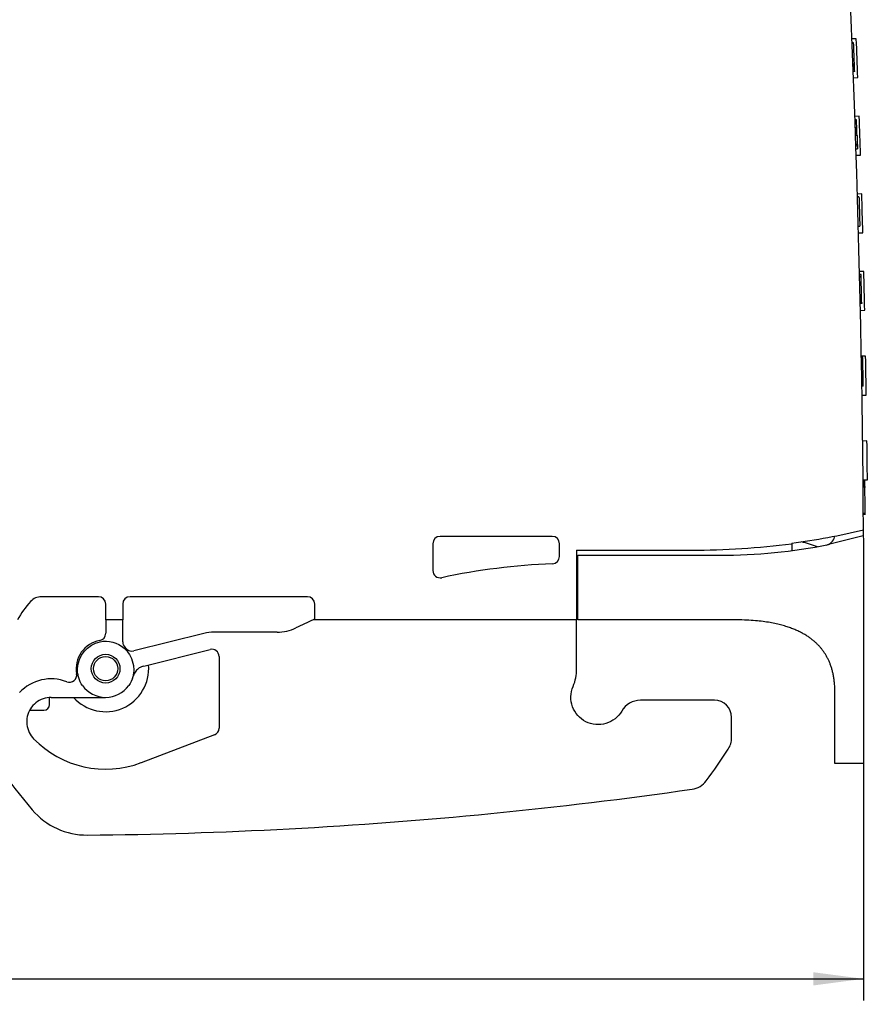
# Model space of a CAD drawing. Header units: millimetres. Extents: x 0 to 594, y 0 to 420.
# Drawn here: x 436.7 to 495.7, y 214.1 to 282.4 of the extents above; entities that cross this region are included whole.
import ezdxf

# ---------------------------------------------------------------- set-up
doc = ezdxf.new("R2010")
doc.units = ezdxf.units.MM
doc.layers.add('1', color=7, linetype='Continuous')
doc.layers.add('106', color=7, linetype='Continuous')
doc.styles.add('latin_extended', font='simplex.shx')
doc.dimstyles.get("Standard").update_dxf_attribs({"dimtxt": 0.18, "dimasz": 0.18, "dimexe": 0.18, "dimexo": 0.0625, "dimgap": 0.09, "dimtad": 0, "dimtih": 1, "dimtoh": 1, "dimdec": 4, "dimzin": 0, "dimdsep": 46, "dimtxsty": 'Standard', "dimcen": 0.09, "dimadec": 0, "dimazin": 0, "dimtfac": 1, "dimtdec": 4, "dimtofl": 0, "dimtmove": 0, "dimatfit": 3, "dimfxl": 1, "dimtolj": 1, "dimtzin": 0, "dimarcsym": 0})

# ---------------------------------------------------------------- blocks, each defined once
blk = doc.blocks.new('_U2')
at = {"layer": '106', "color": 7, "lineweight": 13}
for p, q in [((366.459143, 346.084634), (366.459143, 214.1006)), ((495.44635, 230.600994), (495.44635, 214.1006)), ((366.459143, 215.6006), (495.44635, 215.6006))]:
    blk.add_line(p, q, dxfattribs=at)
at = {"layer": '106', "color": 7, "lineweight": 25}
for points in [[(366.459143, 215.6006), (369.959142, 216.061384), (369.959145, 215.139817)], [(495.44635, 215.6006), (491.946352, 215.139817), (491.946349, 216.061384)]]:
    blk.add_solid(points, dxfattribs=at)
at = {"layer": '106', "color": 7, "linetype": 'Continuous', "lineweight": 18, "insert": (428.259036, 216.329153), "char_height": 3.5, "attachment_point": 7, "line_spacing_factor": 0.963855, "style": 'latin_extended'}
blk.add_mtext('\\W0.6152;129', dxfattribs=at)

msp = doc.modelspace()

# ---------------------------------------------------------------- linework, layer by layer
at = {"layer": '1', "color": 7, "linetype": 'Continuous', "lineweight": 13}
for p, q in [((494.94, 281.063), (494.641, 281.051)), ((494.752, 280.775), (494.652, 280.769)), ((494.802, 279.511), (494.702, 279.505)), ((494.81, 279.306), (494.71, 279.3)), ((494.83, 278.776), (494.73, 278.77)), ((494.746, 278.35), (495.046, 278.362)), ((495.145, 275.661), (494.845, 275.651)), ((494.953, 275.413), (494.853, 275.407)), ((494.877, 274.717), (494.877, 274.717)), ((494.882, 274.575), (494.882, 274.575)), ((494.991, 274.315), (494.891, 274.309)), ((495.011, 273.716), (494.911, 273.71)), ((495.013, 273.658), (494.913, 273.651)), ((494.921, 273.394), (495.022, 273.4)), ((494.936, 272.95), (495.236, 272.96)), ((495.319, 270.26), (495.019, 270.251)), ((495.125, 270.053), (495.025, 270.047)), ((495.083, 268.01), (495.184, 268.016)), ((495.096, 267.55), (495.396, 267.559)), ((495.465, 264.858), (495.165, 264.851)), ((495.27, 264.648), (495.17, 264.642)), ((495.274, 264.507), (495.174, 264.5)), ((495.274, 264.468), (495.174, 264.462)), ((495.316, 262.681), (495.215, 262.674)), ((495.317, 262.636), (495.216, 262.63)), ((495.227, 262.15), (495.527, 262.157)), ((495.591, 258.956), (495.291, 258.951)), ((495.392, 258.868), (495.292, 258.862)), ((495.392, 258.866), (495.292, 258.86)), ((495.392, 258.868), (495.392, 258.866)), ((495.392, 258.866), (495.393, 258.866)), ((495.408, 257.989), (495.408, 257.989)), ((495.408, 257.988), (495.408, 257.988)), ((495.411, 257.847), (495.411, 257.847)), ((495.427, 256.864), (495.327, 256.858)), ((495.337, 256.251), (495.637, 256.255)), ((495.682, 253.054), (495.382, 253.051)), ((495.412, 250.351), (495.712, 250.353)), ((495.512, 250.293), (495.412, 250.293)), ((495.588, 249.846), (495.416, 249.846)), ((495.532, 247.993), (495.432, 247.993)), ((495.432, 247.96), (495.59, 247.96)), ((495.524, 248.105), (495.588, 248.105)), ((465.449, 245.901), (465.449, 244.033)), ((473.759, 246.411), (465.959, 246.411)), ((474.269, 245.009), (474.269, 245.901)), ((490.445, 245.938), (490.445, 245.897)), ((490.445, 245.897), (490.447, 245.422)), ((495.429, 246.45), (493.003, 245.838)), ((493.416, 246.363), (493.416, 246.424)), ((475.459, 245.451), (475.459, 240.601)), ((475.459, 245.451), (483.459, 245.451)), ((475.546, 240.601), (475.546, 245.101)), ((475.546, 245.101), (485.446, 245.101)), ((475.546, 243.344), (475.459, 243.346)), ((442.159, 242.211), (438.187, 242.211)), ((456.714, 242.211), (444.359, 242.211)), ((442.669, 240.601), (442.669, 241.701)), ((443.849, 241.701), (443.849, 240.601)), ((457.224, 240.651), (457.224, 241.701)), ((442.669, 240.601), (442.669, 239.662)), ((443.849, 240.601), (442.669, 240.601)), ((443.849, 239.061), (443.849, 240.601)), ((475.459, 240.601), (457.113, 240.601)), ((475.459, 237.14), (475.459, 240.601)), ((486.446, 240.601), (475.546, 240.601)), ((454.603, 239.74), (450.219, 239.74)), ((449.495, 239.652), (444.616, 238.435)), ((445.312, 237.382), (449.938, 238.536)), ((450.559, 238.051), (450.559, 233.051)), ((438.759, 234.701), (438.759, 235.185)), ((438.864, 235.201), (442.659, 235.201)), ((485.059, 235.001), (479.904, 235.001)), ((493.446, 230.601), (493.446, 235.601)), ((437.383, 234.301), (438.359, 234.301)), ((486.259, 232.399), (486.259, 233.801)), ((450.236, 232.583), (445.136, 230.653)), ((495.446, 230.601), (493.446, 230.601))]:
    msp.add_line(p, q, dxfattribs=at)
for radius in [1.001, 0.844]:
    msp.add_circle((442.659, 237.201), radius, dxfattribs=at)
for centre, radius, start, end in [((-504.541, 240.601), 1000, 0.358812, 6.873666), ((-504.541, 240.601), 1000.3, 2.163417, 2.31826), ((-504.541, 240.605), 1000, 2.21761, 2.229374), ((-504.541, 240.599), 1000.1, 2.218075, 2.229838), ((-504.541, 240.605), 1000, 2.187245, 2.21761), ((-504.541, 240.599), 1000.1, 2.187713, 2.218075), ((-504.541, 240.605), 1000, 1.931456, 1.994418), ((-504.541, 240.599), 1000.1, 1.93195, 1.994906), ((-504.541, 240.601), 1000.3, 1.853833, 2.008638), ((-504.541, 240.601), 1000.3, 1.544302, 1.699075), ((-504.541, 240.599), 1000.1, 1.369793, 1.377904), ((-504.541, 240.599), 1000.1, 1.367567, 1.369793), ((-504.541, 240.601), 1000.3, 1.234816, 1.389563), ((-504.541, 240.599), 1000.1, 0.931883, 1.046577), ((-504.541, 240.601), 1000.3, 0.896715, 1.051437), ((-504.541, 240.601), 1000.3, 0.558642, 0.713351), ((-504.541, 240.599), 1000.1, 0.529788, 0.558724), ((483.959, 294.907), 49.397, 277.5446, 283.43913), ((465.959, 245.901), 0.51, 90, 180), ((473.759, 245.901), 0.51, 0, 90), ((483.459, 300.301), 54.85, 270, 277.31724), ((485.446, 225.505), 21.3, 71.41326, 74.52699), ((492.729, 246.497), 0.7, 280.93237, 348.91915), ((485.446, 284.201), 39.1, 270, 281.14385), ((475.459, 199.741), 44.79, 92.15068, 102.10554), ((473.759, 245.009), 0.51, 272.15068, 0), ((465.959, 244.033), 0.51, 180, 282.10553), ((442.659, 237.201), 7.01, 138.18968, 150.98663), ((438.187, 241.201), 1.01, 90, 138.18968), ((442.159, 241.701), 0.51, 0, 90), ((444.359, 241.701), 0.51, 90, 180), ((456.714, 241.701), 0.51, 0, 90), ((467.959, 253.351), 40, 198.58735, 220.51642), ((475.459, 199.741), 44.79, 114.18052, 115.86942), ((475.459, 199.741), 44.79, 114.02406, 114.18052), ((450.219, 236.751), 2.99, 90, 104), ((454.603, 242.751), 3.01, 270, 295.86942), ((442.599, 237.201), 1.99, 100.13686, 190.13708), ((442.159, 239.662), 0.51, 280.13686, 0), ((444.359, 239.061), 0.51, 180, 227.57666), ((442.659, 237.201), 2.01, 43.33352, 47.57666), ((444.492, 238.93), 0.51, 223.33352, 284), ((450.059, 238.051), 0.5, 360, 104), ((442.659, 237.201), 3, 221.81385, 5.07326), ((438.864, 233.501), 2.99, 68.65817, 137.22686), ((440.138, 236.761), 0.51, 248.65817, 10.13708), ((442.659, 237.201), 2, 339.98078, 344.7586), ((442.659, 237.201), 2, 216.2097, 323.7903), ((485.059, 233.801), 1.2, 0, 90), ((438.359, 234.701), 0.4, 270, 0), ((450.059, 233.051), 0.5, 290.72304, 0), ((442.659, 237.201), 7, 224.27582, 290.72304), ((484.759, 232.399), 1.5, 327.03057, 0), ((452.459, 253.351), 40, 323.21078, 327.03057), ((483.292, 230.294), 1.5, 278.18493, 323.21078), ((441.351, 230.612), 5, 220.51642, 270.49761)]:
    msp.add_arc(centre, radius, start, end, dxfattribs=at)
msp.add_ellipse((-492.51, 241.074), major_axis=(39.224, -993.287), ratio=0.993962, start_param=1.570242, end_param=1.571515, dxfattribs=at)
for points, knots in [([(494.99, 274.327), (494.992, 274.29), (494.993, 274.252), (494.995, 274.191), (494.996, 274.168), (494.997, 274.122), (494.998, 274.099), (495, 274.03), (495.002, 273.985), (495.004, 273.916), (495.005, 273.894), (495.006, 273.86), (495.006, 273.849), (495.007, 273.826), (495.008, 273.815), (495.009, 273.782), (495.009, 273.761), (495.01, 273.73), (495.011, 273.72), (495.011, 273.7), (495.012, 273.69), (495.013, 273.662), (495.013, 273.644), (495.014, 273.62), (495.014, 273.612), (495.015, 273.598), (495.015, 273.591), (495.015, 273.579), (495.016, 273.573), (495.016, 273.564), (495.016, 273.56), (495.016, 273.549), (495.017, 273.545), (495.017, 273.542), (495.017, 273.541), (495.017, 273.541), (495.017, 273.541), (495.017, 273.542), (495.017, 273.544), (495.016, 273.551), (495.016, 273.554), (495.016, 273.561), (495.016, 273.566), (495.015, 273.58), (495.015, 273.592), (495.014, 273.614), (495.014, 273.621), (495.013, 273.638), (495.013, 273.655), (495.012, 273.675), (495.012, 273.695), (495.011, 273.705), (495.011, 273.715)], [0, 0, 0, 0, 0.085397, 0.085397, 0.136243, 0.136243, 0.18709, 0.18709, 0.288783, 0.288783, 0.33963, 0.33963, 0.365053, 0.365053, 0.390476, 0.390476, 0.441323, 0.441323, 0.466746, 0.466746, 0.492169, 0.492169, 0.543016, 0.543016, 0.568439, 0.568439, 0.593862, 0.593862, 0.619286, 0.619286, 0.644709, 0.644709, 0.695555, 0.695555, 0.720979, 0.720979, 0.746402, 0.746402, 0.797249, 0.797249, 0.822672, 0.822672, 0.848095, 0.848095, 0.898942, 0.898942, 0.924365, 0.924365, 0.949788, 0.975212, 0.975212, 1, 1, 1, 1]), ([(495.013, 273.658), (495.012, 273.667), (495.012, 273.677), (495.012, 273.692), (495.012, 273.697), (495.011, 273.706), (495.011, 273.711), (495.011, 273.716)], [0, 0, 0, 0, 0.5, 0.5, 0.75, 0.75, 1, 1, 1, 1]), ([(495.013, 273.658), (495.014, 273.631), (495.015, 273.606), (495.016, 273.57), (495.016, 273.558), (495.017, 273.536), (495.017, 273.525), (495.018, 273.506), (495.018, 273.496), (495.019, 273.479), (495.019, 273.471), (495.019, 273.456), (495.02, 273.449), (495.02, 273.437), (495.02, 273.432), (495.021, 273.422), (495.021, 273.418), (495.021, 273.411), (495.021, 273.409), (495.021, 273.405), (495.021, 273.404), (495.021, 273.402), (495.021, 273.402), (495.021, 273.401), (495.021, 273.401), (495.021, 273.4), (495.021, 273.4), (495.021, 273.4)], [0, 0, 0, 0, 0.158003, 0.158003, 0.237004, 0.237004, 0.316006, 0.316006, 0.395007, 0.395007, 0.474009, 0.474009, 0.55301, 0.55301, 0.632012, 0.632012, 0.711013, 0.711013, 0.790015, 0.790015, 0.869016, 0.869016, 0.908517, 0.908517, 0.948018, 0.948018, 1, 1, 1, 1]), ([(495.125, 270.053), (495.125, 270.053), (495.126, 270.053), (495.126, 270.05), (495.126, 270.048), (495.126, 270.043), (495.126, 270.04), (495.126, 270.029), (495.127, 270.019), (495.127, 269.999), (495.127, 269.992), (495.128, 269.976), (495.128, 269.967), (495.129, 269.94), (495.129, 269.92), (495.13, 269.887), (495.131, 269.875), (495.131, 269.852), (495.132, 269.84), (495.133, 269.802), (495.134, 269.776), (495.135, 269.721), (495.136, 269.694), (495.138, 269.638), (495.138, 269.61), (495.14, 269.553), (495.141, 269.525), (495.143, 269.439), (495.145, 269.382), (495.148, 269.267), (495.15, 269.209), (495.155, 269.037), (495.158, 268.921), (495.162, 268.778), (495.163, 268.749), (495.165, 268.692), (495.165, 268.664), (495.168, 268.578), (495.169, 268.521), (495.171, 268.451), (495.172, 268.437), (495.173, 268.409), (495.173, 268.395), (495.174, 268.354), (495.175, 268.327), (495.176, 268.288), (495.176, 268.275), (495.177, 268.249), (495.177, 268.237), (495.178, 268.2), (495.179, 268.177), (495.18, 268.146), (495.18, 268.136), (495.181, 268.118), (495.181, 268.109), (495.182, 268.085), (495.182, 268.071), (495.182, 268.054), (495.183, 268.049), (495.183, 268.04), (495.183, 268.036), (495.183, 268.026), (495.183, 268.021), (495.183, 268.017), (495.183, 268.016), (495.183, 268.016), (495.183, 268.016), (495.183, 268.016)], [0, 0, 0, 0, 0.019493, 0.019493, 0.036069, 0.036069, 0.052645, 0.052645, 0.085797, 0.085797, 0.102373, 0.102373, 0.118949, 0.118949, 0.1521, 0.1521, 0.168676, 0.168676, 0.185252, 0.185252, 0.218404, 0.218404, 0.251556, 0.251556, 0.284708, 0.284708, 0.31786, 0.31786, 0.384164, 0.384164, 0.450467, 0.450467, 0.583075, 0.583075, 0.616227, 0.616227, 0.649379, 0.649379, 0.715682, 0.715682, 0.732258, 0.732258, 0.748834, 0.748834, 0.781986, 0.781986, 0.798562, 0.798562, 0.815138, 0.815138, 0.84829, 0.84829, 0.864866, 0.864866, 0.881442, 0.881442, 0.914594, 0.914594, 0.93117, 0.93117, 0.947746, 0.947746, 0.980897, 0.980897, 0.997473, 0.997473, 1, 1, 1, 1]), ([(495.147, 269.309), (495.147, 269.309), (495.147, 269.309), (495.147, 269.307), (495.147, 269.303), (495.148, 269.293), (495.148, 269.289), (495.148, 269.28), (495.148, 269.274), (495.149, 269.257), (495.149, 269.242), (495.15, 269.217), (495.15, 269.208), (495.151, 269.19), (495.151, 269.18), (495.152, 269.15), (495.152, 269.128), (495.154, 269.08), (495.154, 269.055), (495.155, 269.029)], [0, 0, 0, 0, 0.058384, 0.058384, 0.21532, 0.21532, 0.293788, 0.293788, 0.372256, 0.372256, 0.529192, 0.529192, 0.60766, 0.60766, 0.686128, 0.686128, 0.843064, 0.843064, 1, 1, 1, 1]), ([(495.316, 262.681), (495.312, 262.83), (495.309, 262.978), (495.304, 263.202), (495.302, 263.277), (495.299, 263.426), (495.297, 263.5), (495.295, 263.612), (495.294, 263.649), (495.292, 263.724), (495.291, 263.761), (495.288, 263.873), (495.287, 263.947), (495.283, 264.096), (495.282, 264.171), (495.279, 264.282), (495.278, 264.319), (495.277, 264.375), (495.276, 264.394), (495.276, 264.422), (495.275, 264.431), (495.275, 264.449), (495.275, 264.459), (495.274, 264.468)], [0, 0, 0, 0, 0.25, 0.25, 0.375, 0.375, 0.5, 0.5, 0.5625, 0.5625, 0.625, 0.625, 0.75, 0.75, 0.875, 0.875, 0.9375, 0.9375, 0.96875, 0.96875, 0.984375, 0.984375, 1, 1, 1, 1]), ([(495.316, 262.681), (495.316, 262.673), (495.316, 262.666), (495.316, 262.655), (495.316, 262.651), (495.316, 262.644), (495.316, 262.64), (495.317, 262.636)], [0, 0, 0, 0, 0.5, 0.5, 0.75, 0.75, 1, 1, 1, 1]), ([(495.512, 250.293), (495.516, 249.909), (495.521, 249.334), (495.527, 248.663), (495.529, 248.351), (495.53, 248.22), (495.531, 248.184), (495.531, 248.16), (495.531, 248.148), (495.531, 248.124), (495.531, 248.112), (495.531, 248.088), (495.531, 248.076), (495.532, 248.04), (495.532, 248.016), (495.532, 247.993)], [0, 0, 0, 0, 0.5, 0.75, 0.875, 0.90625, 0.921875, 0.921875, 0.9375, 0.9375, 0.953125, 0.953125, 0.96875, 0.96875, 1, 1, 1, 1]), ([(495.519, 249.577), (495.519, 249.57), (495.519, 249.546), (495.52, 249.516), (495.52, 249.48), (495.52, 249.467), (495.52, 249.441), (495.52, 249.427), (495.52, 249.413)], [0, 0, 0, 0, 0.180328, 0.590164, 0.590164, 0.795082, 0.795082, 1, 1, 1, 1]), ([(495.531, 248.187), (495.531, 248.156), (495.531, 248.128), (495.531, 248.096), (495.531, 248.09), (495.531, 248.078), (495.531, 248.072), (495.532, 248.056), (495.532, 248.035), (495.532, 248.019), (495.532, 248.004), (495.532, 247.997), (495.532, 247.98), (495.532, 247.972), (495.532, 247.965), (495.532, 247.963), (495.532, 247.961), (495.532, 247.96), (495.532, 247.96)], [0, 0, 0, 0, 0.200762, 0.200762, 0.250952, 0.250952, 0.301143, 0.301143, 0.401524, 0.501905, 0.501905, 0.602286, 0.602286, 0.803048, 0.803048, 0.903429, 0.903429, 1, 1, 1, 1]), ([(495.429, 246.45), (495.438, 244.941), (495.449, 241.691), (495.445, 236.408), (495.447, 232.634), (495.446, 230.601)], [0, 0, 0, 0, 0.285532, 0.615204, 1, 1, 1, 1]), ([(444.058, 238.517), (444.19, 238.381), (444.303, 238.224), (444.492, 237.86), (444.562, 237.644), (444.605, 237.351), (444.612, 237.276), (444.614, 237.201)], [0, 0, 0, 0, 0.390088, 0.390088, 0.846458, 0.846458, 1, 1, 1, 1]), ([(444.614, 237.201), (444.62, 237.008), (444.598, 236.812), (444.492, 236.411), (444.398, 236.203), (444.273, 236.019)], [0, 0, 0, 0, 0.463629, 0.463629, 1, 1, 1, 1]), ([(445.312, 237.382), (445.203, 237.355), (445.098, 237.309), (444.911, 237.186), (444.827, 237.108), (444.691, 236.93), (444.637, 236.828), (444.598, 236.706), (444.593, 236.69), (444.589, 236.675)], [0, 0, 0, 0, 0.318125, 0.318125, 0.636244, 0.636244, 0.954455, 0.954455, 1, 1, 1, 1]), ([(441.045, 236.019), (440.935, 236.182), (440.848, 236.364), (440.761, 236.649), (440.739, 236.748), (440.724, 236.847)], [0, 0, 0, 0, 0.66472, 0.66472, 1, 1, 1, 1]), ([(438.864, 235.201), (438.674, 235.201), (438.482, 235.168), (438.123, 235.042), (437.952, 234.947), (437.655, 234.71), (437.525, 234.565), (437.323, 234.243), (437.249, 234.062), (437.164, 233.691), (437.154, 233.495), (437.197, 233.117), (437.252, 232.929), (437.414, 232.595), (437.521, 232.443), (437.647, 232.314)], [0, 0, 0, 0, 0.143625, 0.143625, 0.287247, 0.287247, 0.430934, 0.430934, 0.574808, 0.574808, 0.718944, 0.718944, 0.863331, 0.863331, 1, 1, 1, 1])]:
    msp.add_open_spline(points, degree=3, knots=knots, dxfattribs=at)
for points in [[(495.427, 246.861), (495.427, 246.724), (495.428, 246.587), (495.429, 246.45)], [(493.446, 235.601), (493.446, 235.715), (493.441, 235.936), (493.418, 236.243), (493.382, 236.529), (493.335, 236.796), (493.276, 237.046), (493.208, 237.282), (493.131, 237.505), (493.044, 237.716), (492.948, 237.916), (492.844, 238.108), (492.73, 238.291), (492.607, 238.467), (492.474, 238.636), (492.331, 238.798), (492.176, 238.956), (492.009, 239.108), (491.829, 239.255), (491.633, 239.397), (491.421, 239.535), (491.191, 239.669), (490.94, 239.797), (490.665, 239.92), (490.365, 240.037), (490.035, 240.148), (489.671, 240.251), (489.269, 240.345), (488.824, 240.429), (488.328, 240.499), (487.775, 240.555), (487.157, 240.591), (486.692, 240.601), (486.446, 240.601)], [(440.704, 237.201), (440.733, 238.088), (441.406, 238.898), (442.277, 239.073)], [(442.277, 239.077), (442.839, 239.19), (443.487, 239.041), (443.959, 238.619)], [(443.959, 238.619), (443.994, 238.587), (444.028, 238.554), (444.061, 238.52)], [(440.722, 236.865), (440.706, 236.976), (440.7, 237.088), (440.704, 237.201)], [(475.214, 235.952), (475.396, 236.375), (475.459, 236.786), (475.459, 237.14)], [(478.605, 234.251), (478.365, 233.836), (477.559, 233.199), (476.019, 233.334), (474.996, 234.487), (475.025, 235.513), (475.214, 235.952)], [(479.904, 235.001), (479.379, 235.001), (478.866, 234.703), (478.605, 234.251)], [(441.395, 225.612), (446.08, 225.653), (455.455, 225.944), (469.504, 227.009), (478.846, 228.139), (483.505, 228.809)]]:
    msp.add_open_spline(points, degree=3, dxfattribs=at)

# ---------------------------------------------------------------- dimensions: what is measured, and where the dimension line sits
at = {"layer": '106', "color": 7, "linetype": 'Continuous', "lineweight": 18}
dim = msp.add_linear_dim(base=(495.446, 215.601), p1=(366.459, 346.085), p2=(495.446, 230.601), dimstyle='Standard', override={"dimtxt": 3.5, "dimasz": 3.5, "dimexe": 1.5, "dimexo": 0, "dimgap": 1.75, "dimtad": 1, "dimtih": 1, "dimtoh": 0, "dimdec": 1, "dimlfac": 1, "dimzin": 8, "dimdsep": 44, "dimlunit": 2, "dimtxsty": 'latin_extended', "dimsah": 1, "dimse1": 0, "dimse2": 0, "dimsd1": 0, "dimsd2": 0, "dimclrd": 7, "dimclre": 7, "dimclrt": 7, "dimtol": 0, "dimtm": -0.2, "dimtfac": 0.714286, "dimtdec": 2, "dimtofl": 1, "dimtmove": 0, "dimtzin": 8, "dimlwd": 13, "dimlwe": 13}, dxfattribs=at)
dim.commit()
dim.dimension.update_dxf_attribs({"geometry": '_U2', "text_midpoint": (430.953, 215.601), "dimtype": 160})

doc.saveas('drawing.dxf')
